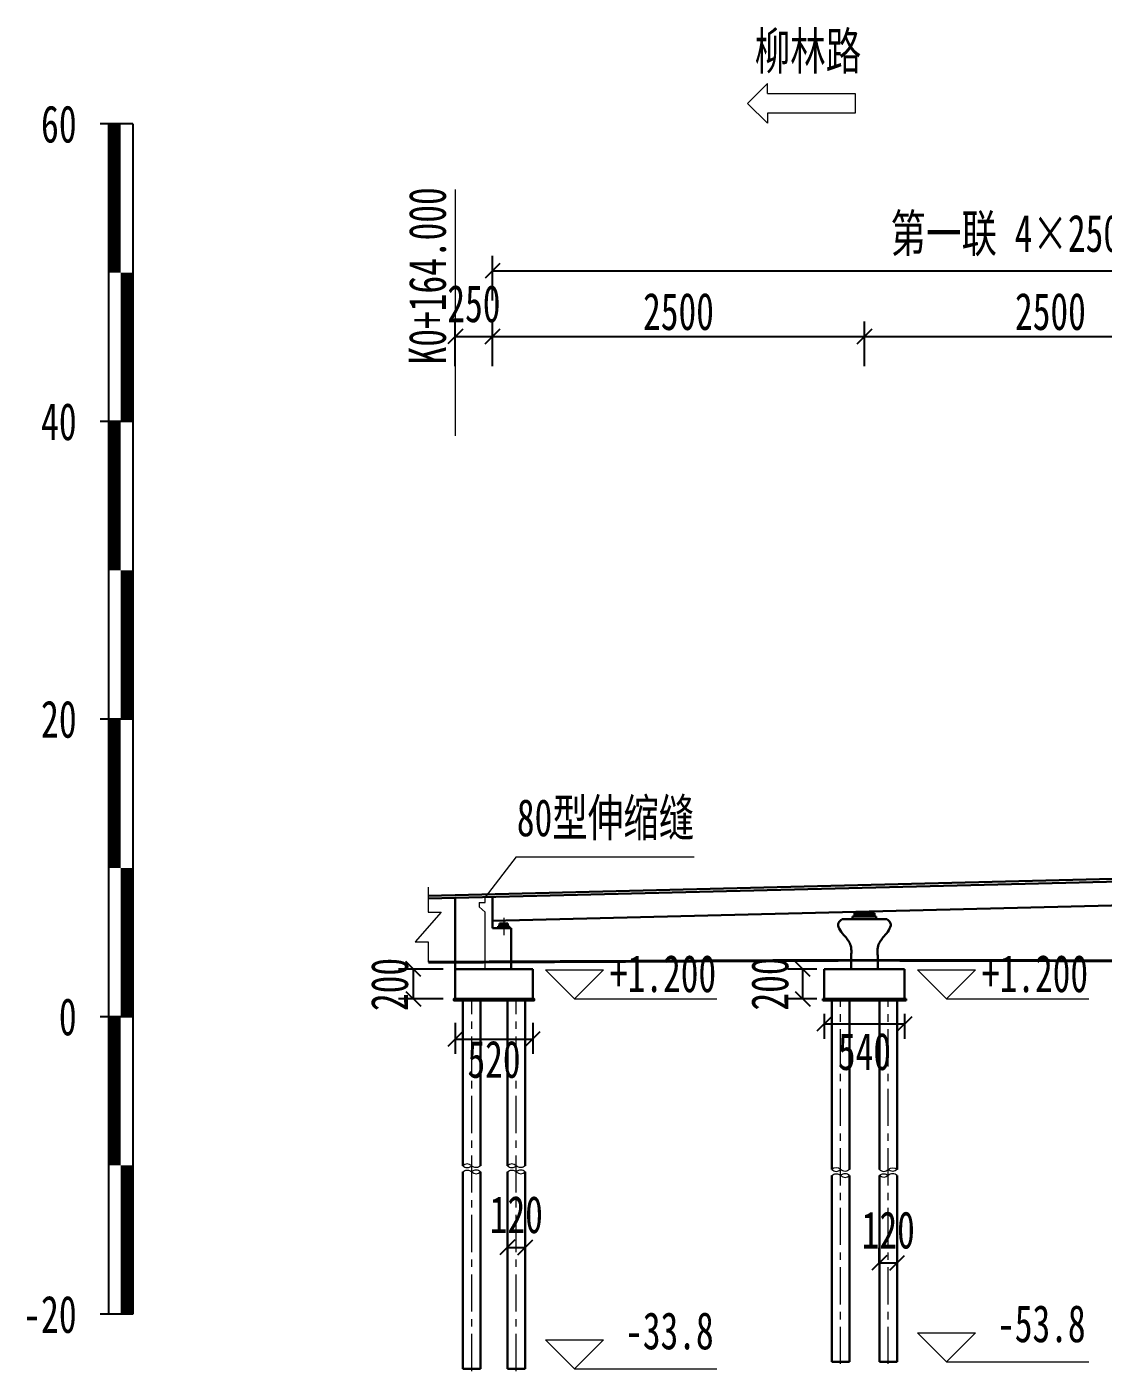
# Model space of a CAD drawing. Extents: x -2611510 to 954358, y -247163 to 181535.
# Drawn here: x -56016 to 16323, y 4099 to 94442 of the extents above; entities that cross this region are included whole.
import ezdxf
from ezdxf.enums import TextEntityAlignment as Align

# ---------------------------------------------------------------- set-up
doc = ezdxf.new("R2010")
doc.units = 0
doc.linetypes.add('CENTER', pattern=[2, 1.25, -0.25, 0.25, -0.25])
doc.linetypes.add('HIDDEN', pattern=[9.525, 6.35, -3.175])
doc.layers.get('Defpoints').update_dxf_attribs({"color": 8})
for name, color, linetype, lineweight in [('文字', 7, 'Continuous', 15), ('标注', 3, 'Continuous', 18), ('桥 中心线', 5, 'CENTER', 15), ('桥 构造粗实', 1, 'Continuous', 30), ('桥 构造细虚', 6, 'Continuous', 15), ('桥 标高', 4, 'Continuous', 15), ('虚线', 6, 'HIDDEN', 15)]:
    doc.layers.add(name, color=color, linetype=linetype, lineweight=lineweight)
doc.layers.add('纵_地面线', color=30, linetype='Continuous')
doc.layers.add('纵_标尺', color=7, linetype='Continuous')
doc.styles.add('仿宋字', font='仿宋_GB2312.TTF', dxfattribs={"width": 0.7})
doc.dimstyles.new('750', dxfattribs={"dimscale": 0, "dimtxt": 2.5, "dimasz": 1, "dimexe": 1, "dimexo": 1, "dimgap": 0, "dimtad": 0, "dimdec": 0, "dimlfac": 0.1, "dimrnd": 0.1, "dimzin": 12, "dimdsep": 46, "dimtxsty": '仿宋字', "dimblk": 'OBLIQUE', "dimcen": -1, "dimclrd": 256, "dimclre": 256, "dimclrt": 256, "dimadec": 4, "dimazin": 0, "dimtp": 2, "dimtm": 3, "dimtfac": 0.5, "dimtdec": 0, "dimtmove": 2, "dimatfit": 3, "dimldrblk": 'OBLIQUE', "dimfxl": 3, "dimfxlon": 1, "dimtvp": 0.7, "dimtolj": 1, "dimtzin": 12, "dimarcsym": 0})

# ---------------------------------------------------------------- blocks, each defined once
blk = doc.blocks.new('_Oblique')
at = {"color": 0, "linetype": 'ByBlock', "lineweight": -2}
blk.add_line((-0.5, -0.5), (0.5, 0.5), dxfattribs=at)
blk = doc.blocks.new('*D165')
at = {"layer": 'Defpoints', "color": 0, "transparency": 16777216}
for p in [(-22018, 31118), (-30042, 29118), (-22018, 29118)]:
    blk.add_point(p, dxfattribs=at)
at = {"layer": '标注', "lineweight": -2, "transparency": 16777216}
for p, q in [((-28042, 31118), (-31042, 31118)), ((-30042, 31118), (-30042, 29118)), ((-28042, 29118), (-31042, 29118))]:
    blk.add_line(p, q, dxfattribs=at)
at = {"layer": '标注', "lineweight": -2, "transparency": 16777216, "xscale": 1000.0000020837, "yscale": 1000.0000020837, "zscale": 1000.0000020837}
for p, rotation in [((-30042, 31118), 90), ((-30042, 29118), 270)]:
    blk.add_blockref('_Oblique', p, dxfattribs=dict(at, rotation=rotation))
at = {"layer": '标注', "transparency": 16777216, "insert": (-31627, 30084), "char_height": 2500, "attachment_point": 5, "rotation": 90, "style": '仿宋字'}
blk.add_mtext('\\A1;200', dxfattribs=at)
blk = doc.blocks.new('*D166')
at = {"layer": 'Defpoints', "color": 0, "transparency": 16777216}
for p in [(-22519, 12415), (-23719, 10941), (-22519, 10941)]:
    blk.add_point(p, dxfattribs=at)
at = {"layer": '标注', "lineweight": -2, "transparency": 16777216}
for p, q in [((-23719, 11941), (-23719, 13415)), ((-22519, 11941), (-22519, 13415)), ((-23719, 12415), (-22519, 12415))]:
    blk.add_line(p, q, dxfattribs=at)
at = {"layer": '标注', "lineweight": -2, "transparency": 16777216, "xscale": 1000.0000020837, "yscale": 1000.0000020837, "zscale": 1000.0000020837, "rotation": 180}
blk.add_blockref('_Oblique', (-23719, 12415), dxfattribs=at)
at = {"layer": '标注', "lineweight": -2, "transparency": 16777216, "xscale": 1000.0000020837, "yscale": 1000.0000020837, "zscale": 1000.0000020837}
blk.add_blockref('_Oblique', (-22519, 12415), dxfattribs=at)
at = {"layer": '标注', "transparency": 16777216, "insert": (-23119, 14604), "char_height": 2500, "attachment_point": 5, "style": '仿宋字'}
blk.add_mtext('\\A1;120', dxfattribs=at)
blk = doc.blocks.new('*D167')
at = {"layer": 'Defpoints', "color": 0, "transparency": 16777216}
for p in [(-27218, 28504), (-22018, 28504), (-22018, 26418)]:
    blk.add_point(p, dxfattribs=at)
at = {"layer": '标注', "lineweight": -2, "transparency": 16777216}
for p, q in [((-27218, 27504), (-27218, 25418)), ((-22018, 27504), (-22018, 25418)), ((-27218, 26418), (-22018, 26418))]:
    blk.add_line(p, q, dxfattribs=at)
at = {"layer": '标注', "lineweight": -2, "transparency": 16777216, "xscale": 1000.0000020837, "yscale": 1000.0000020837, "zscale": 1000.0000020837, "rotation": 180}
blk.add_blockref('_Oblique', (-27218, 26418), dxfattribs=at)
at = {"layer": '标注', "lineweight": -2, "transparency": 16777216, "xscale": 1000.0000020837, "yscale": 1000.0000020837, "zscale": 1000.0000020837}
blk.add_blockref('_Oblique', (-22018, 26418), dxfattribs=at)
at = {"layer": '标注', "transparency": 16777216, "insert": (-24618, 25040), "char_height": 2500, "attachment_point": 5, "style": '仿宋字'}
blk.add_mtext('\\A1;520', dxfattribs=at)
blk = doc.blocks.new('标高')
at = {"layer": '桥 标高'}
for p, q in [((-2000, 2000), (2000, 2000)), ((0, 0), (-2000, 2000)), ((0, 0), (2000, 2000)), ((0, 0), (9796, 0))]:
    blk.add_line(p, q, dxfattribs=at)
blk = doc.blocks.new('*D174')
at = {"layer": 'Defpoints', "color": 0, "transparency": 16777216}
for p in [(-24719, 73637), (-24719, 29818), (-27218, 29545)]:
    blk.add_point(p, dxfattribs=at)
at = {"layer": '标注', "lineweight": -2, "transparency": 16777216}
for p, q in [((-27218, 71637), (-27218, 74637)), ((-24719, 71637), (-24719, 74637)), ((-27218, 73637), (-24719, 73637))]:
    blk.add_line(p, q, dxfattribs=at)
at = {"layer": '标注', "lineweight": -2, "transparency": 16777216, "xscale": 1000.0000020837, "yscale": 1000.0000020837, "zscale": 1000.0000020837, "rotation": 180}
blk.add_blockref('_Oblique', (-27218, 73637), dxfattribs=at)
at = {"layer": '标注', "lineweight": -2, "transparency": 16777216, "xscale": 1000.0000020837, "yscale": 1000.0000020837, "zscale": 1000.0000020837}
blk.add_blockref('_Oblique', (-24719, 73637), dxfattribs=at)
at = {"layer": '标注', "transparency": 16777216, "insert": (-25968, 75826), "char_height": 2500, "attachment_point": 5, "style": '仿宋字'}
blk.add_mtext('\\A1;250', dxfattribs=at)
blk = doc.blocks.new('*D175')
at = {"layer": 'Defpoints', "color": 0, "transparency": 16777216}
for p in [(25281, 73637), (281, 29818), (25281, 30425)]:
    blk.add_point(p, dxfattribs=at)
at = {"layer": '标注', "lineweight": -2, "transparency": 16777216}
for p, q in [((281, 71637), (281, 74637)), ((25281, 71637), (25281, 74637)), ((281, 73637), (25281, 73637))]:
    blk.add_line(p, q, dxfattribs=at)
at = {"layer": '标注', "lineweight": -2, "transparency": 16777216, "xscale": 1000.0000020837, "yscale": 1000.0000020837, "zscale": 1000.0000020837, "rotation": 180}
blk.add_blockref('_Oblique', (281, 73637), dxfattribs=at)
at = {"layer": '标注', "lineweight": -2, "transparency": 16777216, "xscale": 1000.0000020837, "yscale": 1000.0000020837, "zscale": 1000.0000020837}
blk.add_blockref('_Oblique', (25281, 73637), dxfattribs=at)
at = {"layer": '标注', "transparency": 16777216, "insert": (12781, 75302), "char_height": 2500, "attachment_point": 5, "style": '仿宋字'}
blk.add_mtext('\\A1;2500', dxfattribs=at)
blk = doc.blocks.new('*D184')
at = {"layer": 'Defpoints', "color": 0, "transparency": 16777216}
for p in [(75282, 78047), (-24719, 72137), (75282, 72137)]:
    blk.add_point(p, dxfattribs=at)
at = {"layer": '标注', "lineweight": -2, "transparency": 16777216}
for p, q in [((-24719, 76047), (-24719, 79047)), ((75282, 76047), (75282, 79047)), ((-24719, 78047), (75282, 78047))]:
    blk.add_line(p, q, dxfattribs=at)
at = {"layer": '标注', "lineweight": -2, "transparency": 16777216, "xscale": 1000.0000020837, "yscale": 1000.0000020837, "zscale": 1000.0000020837, "rotation": 180}
blk.add_blockref('_Oblique', (-24719, 78047), dxfattribs=at)
at = {"layer": '标注', "lineweight": -2, "transparency": 16777216, "xscale": 1000.0000020837, "yscale": 1000.0000020837, "zscale": 1000.0000020837}
blk.add_blockref('_Oblique', (75282, 78047), dxfattribs=at)
at = {"layer": '标注', "transparency": 16777216, "insert": (25282, 80421), "char_height": 2500, "attachment_point": 5, "style": '仿宋字'}
blk.add_mtext('\\A1;第一联 4×2500=10000 预应力混凝土连续梁', dxfattribs=at)
blk = doc.blocks.new('*D205')
at = {"layer": 'Defpoints', "color": 0, "transparency": 16777216}
for p in [(-1923, 31118), (-3878, 29118), (-1923, 29118)]:
    blk.add_point(p, dxfattribs=at)
at = {"layer": '标注', "lineweight": -2, "transparency": 16777216}
for p, q in [((-2923, 31118), (-4878, 31118)), ((-3878, 31118), (-3878, 29118)), ((-2923, 29118), (-4878, 29118))]:
    blk.add_line(p, q, dxfattribs=at)
at = {"layer": '标注', "lineweight": -2, "transparency": 16777216, "xscale": 1000.0000020837, "yscale": 1000.0000020837, "zscale": 1000.0000020837}
for p, rotation in [((-3878, 31118), 90), ((-3878, 29118), 270)]:
    blk.add_blockref('_Oblique', p, dxfattribs=dict(at, rotation=rotation))
at = {"layer": '标注', "transparency": 16777216, "insert": (-6068, 30118), "char_height": 2500, "attachment_point": 5, "rotation": 90, "style": '仿宋字'}
blk.add_mtext('\\A1;200', dxfattribs=at)
blk = doc.blocks.new('*D206')
at = {"layer": 'Defpoints', "color": 0, "transparency": 16777216}
for p in [(-2418, 29118), (2981, 29118), (2981, 27439)]:
    blk.add_point(p, dxfattribs=at)
at = {"layer": '标注', "lineweight": -2, "transparency": 16777216}
for p, q in [((-2418, 28118), (-2418, 26439)), ((2981, 28118), (2981, 26439)), ((-2418, 27439), (2981, 27439))]:
    blk.add_line(p, q, dxfattribs=at)
at = {"layer": '标注', "lineweight": -2, "transparency": 16777216, "xscale": 1000.0000020837, "yscale": 1000.0000020837, "zscale": 1000.0000020837, "rotation": 180}
blk.add_blockref('_Oblique', (-2418, 27439), dxfattribs=at)
at = {"layer": '标注', "lineweight": -2, "transparency": 16777216, "xscale": 1000.0000020837, "yscale": 1000.0000020837, "zscale": 1000.0000020837}
blk.add_blockref('_Oblique', (2981, 27439), dxfattribs=at)
at = {"layer": '标注', "transparency": 16777216, "insert": (282, 25567), "char_height": 2500, "attachment_point": 5, "style": '仿宋字'}
blk.add_mtext('\\A1;540', dxfattribs=at)
blk = doc.blocks.new('*D207')
at = {"layer": 'Defpoints', "color": 0, "transparency": 16777216}
for p in [(2481, 11380), (1281, 10492), (2481, 10492)]:
    blk.add_point(p, dxfattribs=at)
at = {"layer": '标注', "lineweight": -2, "transparency": 16777216}
for p, q in [((1281, 11380), (1281, 12380)), ((2481, 11380), (2481, 12380)), ((1281, 11380), (2481, 11380))]:
    blk.add_line(p, q, dxfattribs=at)
at = {"layer": '标注', "lineweight": -2, "transparency": 16777216, "xscale": 1000.0000020837, "yscale": 1000.0000020837, "zscale": 1000.0000020837, "rotation": 180}
blk.add_blockref('_Oblique', (1281, 11380), dxfattribs=at)
at = {"layer": '标注', "lineweight": -2, "transparency": 16777216, "xscale": 1000.0000020837, "yscale": 1000.0000020837, "zscale": 1000.0000020837}
blk.add_blockref('_Oblique', (2481, 11380), dxfattribs=at)
at = {"layer": '标注', "transparency": 16777216, "insert": (1881, 13569), "char_height": 2500, "attachment_point": 5, "style": '仿宋字'}
blk.add_mtext('\\A1;120', dxfattribs=at)
blk = doc.blocks.new('*D208')
at = {"layer": 'Defpoints', "color": 0, "transparency": 16777216}
for p in [(281, 73637), (-24718, 29818), (281, 30425)]:
    blk.add_point(p, dxfattribs=at)
at = {"layer": '标注', "lineweight": -2, "transparency": 16777216}
for p, q in [((-24718, 71637), (-24718, 74637)), ((281, 71637), (281, 74637)), ((-24718, 73637), (281, 73637))]:
    blk.add_line(p, q, dxfattribs=at)
at = {"layer": '标注', "lineweight": -2, "transparency": 16777216, "xscale": 1000.0000020837, "yscale": 1000.0000020837, "zscale": 1000.0000020837, "rotation": 180}
blk.add_blockref('_Oblique', (-24718, 73637), dxfattribs=at)
at = {"layer": '标注', "lineweight": -2, "transparency": 16777216, "xscale": 1000.0000020837, "yscale": 1000.0000020837, "zscale": 1000.0000020837}
blk.add_blockref('_Oblique', (281, 73637), dxfattribs=at)
at = {"layer": '标注', "transparency": 16777216, "insert": (-12218, 75302), "char_height": 2500, "attachment_point": 5, "style": '仿宋字'}
blk.add_mtext('\\A1;2500', dxfattribs=at)

msp = doc.modelspace()

# ---------------------------------------------------------------- hatches: boundary and pattern name
at = {"layer": '桥 构造粗实'}
h = msp.add_hatch(dxfattribs=at)
h.set_pattern_fill('ANSI31', color=256, scale=25.27, angle=180, style=0)
h.set_pattern_definition([(45, (-8449.35, 14325.68), (-56.73277, 56.73277), [])])
h.paths.add_polyline_path([(-388.2, 34876.5), (-388.2, 34658.8), (951.2, 34658.8), (951.2, 34876.5)])

# ---------------------------------------------------------------- linework, layer by layer
at = {"layer": '文字'}
for p, q in [((-7573.5, 89304.3), (-6240.2, 90637.7)), ((-6240.2, 89971), (-6240.2, 90637.7)), ((-7573.5, 89304.3), (-6240.2, 87971)), ((-6240.2, 88637.7), (-6240.2, 87971)), ((-27218.5, 83505.5), (-27218.5, 66958.5)), ((-23131.9, 38652.8), (-25218.5, 35946.9, 0)), ((-23131.9, 38652.8), (-11171.2, 38652.8))]:
    msp.add_line(p, q, dxfattribs=at)
msp.add_lwpolyline([(-6240.2, 89971), (-346.1, 89971), (-346.1, 88637.7), (-6240.2, 88637.7)], dxfattribs=at)
at = {"layer": '标注'}
msp.add_lwpolyline([(-29037.3, 36615), (-29037.3, 34944.9), (-28162.3, 34944.9), (-29912.3, 32944.9), (-29037.3, 32944.9), (-29037.3, 31576.4)], dxfattribs=at)
at = {"layer": '桥 中心线', "ltscale": 2000}
for p, q in [((-23968.5, 34558.5), (-23968.5, 33400.3)), ((-26118.5, 4098.7), (-26118.5, 29118.1, 0)), ((-23118.5, 4098.7), (-23118.5, 29118.1, 0)), ((-1318.5, 4578.4), (-1318.5, 29118.1)), ((1881.5, 4578.4), (1881.5, 29118.1))]:
    msp.add_line(p, q, dxfattribs=at)
at = {"layer": '桥 构造粗实'}
for p, q in [((-27218.5, 35897.3), (-27218.5, 31234.3, 0)), ((-27218.5, 31118.1, 0), (-27218.5, 35897.3)), ((-24718.5, 33871.7), (-24718.5, 35959.3)), ((-1218.5, 34479.3), (1781.5, 34479.3)), ((-1218.5, 34479.3), (1781.5, 34479.3)), ((-514.5, 34479.3), (-514.5, 34658.8)), ((1077.5, 34658.8), (-514.5, 34658.8)), ((-388.2, 34658.8), (-388.2, 34876.5)), ((951.2, 34876.5), (-388.2, 34876.5)), ((951.2, 34658.8), (951.2, 34876.5)), ((1077.5, 34479.3), (1077.5, 34658.8)), ((-23468.5, 33871.7), (-24718.5, 33871.7)), ((-23608.5, 33993.7), (-24328.5, 33993.7)), ((-24328.5, 33993.7), (-24328.5, 33871.7)), ((-24248.5, 34178.3), (-23688.5, 34178.3)), ((-24248.5, 33993.7), (-24248.5, 34178.3)), ((-24246.7, 34047.9), (-24248.5, 34049.7)), ((-24190.5, 33991.7), (-24248.5, 34049.7)), ((-23688.5, 33993.7), (-24248.5, 33993.7)), ((-23688.5, 33993.7), (-24248.5, 33993.7)), ((-24190.5, 33991.7), (-24246.7, 34047.9)), ((-24176.8, 34119.5), (-24235.6, 34178.3)), ((-24149.9, 34092.6), (-24233.7, 34176.3)), ((-24049.1, 33991.7), (-24176.8, 34119.5)), ((-24049.1, 33991.7), (-24149.9, 34092.6)), ((-24091.9, 34176), (-24094.2, 34178.3)), ((-24053.2, 34137.3), (-24092.2, 34176.3)), ((-23907.6, 33991.7), (-24091.9, 34176)), ((-23907.7, 33991.7), (-24053.2, 34137.3)), ((-23766.2, 33991.7), (-23952.8, 34178.3)), ((-23766.2, 33991.7), (-23950.8, 34176.3)), ((-23688.5, 34055.4), (-23811.3, 34178.3)), ((-23688.5, 34055.4), (-23809.4, 34176.3)), ((-23688.5, 34178.3), (-23688.5, 33993.7)), ((-23608.5, 33871.7), (-23608.5, 33993.7)), ((-23468.5, 31118.1, 0), (-23468.5, 33871.7)), ((-618.5, 31881.7), (-618.5, 31118.1)), ((1181.5, 31881.7), (1181.5, 31118.1)), ((-27218.5, 31118.1, 0), (-22018.5, 31118.1, 0)), ((-27218.5, 31118.1, 0), (-27218.5, 29118.1)), ((-22018.5, 31118.1, 0), (-22018.5, 29118.1, 0)), ((-2418.5, 29118.1), (-2418.5, 31118.1)), ((-2418.5, 31118.1), (2981.5, 31118.1)), ((2981.5, 29118.1), (2981.5, 31118.1)), ((-22018.5, 29118.1), (-27218.5, 29118.1)), ((-26718.5, 17897.8), (-26718.5, 29118.1, 0)), ((-25518.5, 17897.8), (-25518.5, 29118.1, 0)), ((-23718.5, 17897.8), (-23718.5, 29118.1, 0)), ((-22518.5, 17897.8), (-22518.5, 29118.1, 0)), ((-2518.5, 29118.1), (3081.5, 29118.1)), ((-2518.5, 29018.1), (-2518.5, 29118.1)), ((-2518.5, 29018.1), (3081.5, 29018.1)), ((-1918.5, 17649.6), (-1918.5, 29118.1)), ((-718.5, 17649.6), (-718.5, 29118.1)), ((1281.5, 17649.6), (1281.5, 29118.1)), ((2481.5, 17649.6), (2481.5, 29118.1)), ((3081.5, 29018.1), (3081.5, 29118.1)), ((-26718.5, 4246), (-26718.5, 17489.8)), ((-25518.5, 4246), (-25518.5, 17489.8)), ((-23718.5, 4246), (-23718.5, 17489.8)), ((-22518.5, 4246), (-22518.5, 17489.8)), ((-1918.5, 4725.6), (-1918.5, 17241.6)), ((-718.5, 4725.6), (-718.5, 17241.6)), ((1281.5, 4725.6), (1281.5, 17241.6)), ((2481.5, 4725.6), (2481.5, 17241.6)), ((-718.5, 4725.6), (-1918.5, 4725.6)), ((1281.5, 4725.6), (2481.5, 4725.6)), ((-25518.5, 4246), (-26718.5, 4246)), ((-22518.5, 4246), (-23718.5, 4246))]:
    msp.add_line(p, q, dxfattribs=at)
for points in [[(-29037.3, 36052.2), (60315.8, 38268.2, -0.0054488), (197268, 40171.6), (197282.7, 40171.6, -0.0032499), (340276.9, 39671.2), (340307.2, 39670.9, -0.004873), (457233.3, 37361.8), (511959.2, 35747.4, 0.0000105), (512409.1, 35734.1)], [(-29037.3, 35852.2), (60315.8, 38068.2, -0.0043752), (170281.5, 39832.7)], [(-24718.5, 34359.3), (60315.8, 36468.2, -0.0009337), (83781.5, 37006.3, -0.0009337)]]:
    msp.add_lwpolyline(points, format="xyb", dxfattribs=at)
msp.add_lwpolyline([(-27218.5, 29118.1), (-27318.5, 29118.1), (-27318.5, 29018.1), (-21918.5, 29018.1), (-21918.5, 29118.1), (-22018.5, 29118.1)], dxfattribs=at)
for points in [[(-1218.5, 34479.3), (-1457, 34232.8), (-1119.3, 33420.7), (-669, 32771), (-618.5, 31881.7)], [(1781.5, 34479.3), (2020, 34232.8), (1682.3, 33420.7), (1232, 32771), (1181.5, 31881.7)]]:
    msp.add_spline(points, degree=3, dxfattribs=at)
at = {"layer": '桥 构造细虚'}
for p, q in [((-25618.5, 35599.3, 0), (-25618.5, 35299.3, 0)), ((-25618.5, 35599.3, 0), (-25218.5, 35599.3, 0)), ((-25618.5, 35299.3, 0), (-25218.5, 34949.3, 0)), ((-25218.5, 35599.3, 0), (-25218.5, 35946.9, 0)), ((-25218.5, 31118.1, 0), (-25218.5, 34949.3, 0))]:
    msp.add_line(p, q, dxfattribs=at)
for points in [[(-25518.5, 17897.8, -0.416), (-26118.5, 17897.8, 0.408), (-26718.5, 17897.8, 0.416), (-26118.5, 17897.8, 0.416)], [(-26718.5, 17489.8, -0.416), (-26118.5, 17489.8, 0.408), (-25518.5, 17489.8, 0.416), (-26118.5, 17489.8, 0.416)], [(-22518.5, 17897.8, -0.416), (-23118.5, 17897.8, 0.408), (-23718.5, 17897.8, 0.416), (-23118.5, 17897.8, 0.416)], [(-23718.5, 17489.8, -0.416), (-23118.5, 17489.8, 0.408), (-22518.5, 17489.8, 0.416), (-23118.5, 17489.8, 0.416)], [(-718.5, 17649.6, -0.416), (-1318.5, 17649.6, 0.408), (-1918.5, 17649.6, 0.416), (-1318.5, 17649.6, 0.416)], [(-1918.5, 17241.6, -0.416), (-1318.5, 17241.6, 0.408), (-718.5, 17241.6, 0.416), (-1318.5, 17241.6, 0.416)], [(1281.5, 17649.6, 0.416), (1881.5, 17649.6, -0.408), (2481.5, 17649.6, -0.416), (1881.5, 17649.6, -0.416)], [(2481.5, 17241.6, 0.416), (1881.5, 17241.6, -0.408), (1281.5, 17241.6, -0.416), (1881.5, 17241.6, -0.416)]]:
    msp.add_lwpolyline(points, format="xyb", dxfattribs=at)
at = {"layer": '纵_地面线', "color": 5, "const_width": 200, "flags": 128}
msp.add_lwpolyline([(-29037.3, 31576.4), (-1218.5, 31707.1), (8781.5, 31704.1), (18781.5, 31656.1), (28781.5, 31744.1), (38781.5, 32178.1), (48781.5, 32634.1), (58781.5, 32857.1), (68781.5, 32834.1), (78781.5, 32809.1), (88781.5, 32784.1), (98781.5, 32758.1), (108781.5, 32732.1), (118781.5, 32745.1), (128781.5, 32663.1), (138781.5, 32189.1), (148781.5, 31664.1), (158781.5, 31153.1), (168781.5, 30708.1), (172281.5, 30513.2)], dxfattribs=at)
at = {"layer": '纵_标尺'}
for p, q in [((-48901, 87918.1), (-51101, 87918.1)), ((-48901, 67918.1), (-51101, 67918.1)), ((-48901, 47918.1), (-51101, 47918.1)), ((-48901, 27918.1), (-51101, 27918.1)), ((-48901, 7918.1), (-51101, 7918.1))]:
    msp.add_line(p, q, dxfattribs=at)
at = {"layer": '纵_标尺', "const_width": 800, "flags": 128}
for points in [[(-50101, 77918.1), (-50101, 87918.1)], [(-49301, 67918.1), (-49301, 77918.1)], [(-50101, 57918.1), (-50101, 67918.1)], [(-49301, 47918.1), (-49301, 57918.1)], [(-50101, 37918.1), (-50101, 47918.1)], [(-49301, 27918.1), (-49301, 37918.1)], [(-50101, 17918.1), (-50101, 27918.1)], [(-49301, 7918.1), (-49301, 17918.1)]]:
    msp.add_lwpolyline(points, dxfattribs=at)
at = {"layer": '纵_标尺'}
for points in [[(-50501, 7918.1), (-50501, 87918.1)], [(-48901, 87918.1), (-48901, 7918.1)]]:
    msp.add_lwpolyline(points, dxfattribs=at)
at = {"layer": '虚线', "ltscale": 2.2}
for p, q in [((-22018.5, 31118.1, 0), (-22018.5, 29118.1, 0)), ((-22068.5, 29118.1), (-27268.5, 29118.1)), ((-22018.5, 29118.1), (-27218.5, 29118.1))]:
    msp.add_line(p, q, dxfattribs=at)

# ---------------------------------------------------------------- block references
at = {"layer": '桥 标高'}
for p, xscale, yscale, zscale in [((-19197.9, 29118.1, 0), 0.9750390015601624, 0.9750390015601624, 0.9750390015601624), ((5802.1, 29118.1), 0.9750390015597076, 0.9750390015597076, 0.9750390015597076), ((5802.1, 4725.6), 0.9750390015597076, 0.9750390015597076, 0.9750390015597076), ((-19197.9, 4246), 0.9750390015601624, 0.9750390015601624, 0.9750390015601624)]:
    msp.add_blockref('标高', p, dxfattribs=dict(at, xscale=xscale, yscale=yscale, zscale=zscale))

# ---------------------------------------------------------------- texts
at = {"layer": '文字', "char_height": 2500, "attachment_point": 1, "style": '仿宋字'}
for s, width, insert in [('柳林路', 11130.665, (-7096.7, 94074.6)), (' 80型伸缩缝', 17187.178, (-24273.3, 42546.2))]:
    msp.add_mtext_dynamic_manual_height_columns(s, width=width, gutter_width=12.5, heights=[0], dxfattribs=dict(at, insert=insert))
at = {"layer": '文字', "insert": (-30351.9, 71756.9), "char_height": 2500, "attachment_point": 1, "rotation": 90, "style": '仿宋字'}
msp.add_mtext_dynamic_manual_height_columns('K0+164.000', width=4194.053, gutter_width=12.5, heights=[0], dxfattribs=at)
at = {"layer": '桥 标高', "style": '仿宋字', "width": 0.707}
for s, p in [('60', (-52665.8, 87918.1)), ('40', (-52665.8, 67918.1)), ('20', (-52665.8, 47918.1)), ('0', (-52665.8, 27918.1)), ('-20', (-52665.8, 7918.1))]:
    msp.add_text(s, height=2500, dxfattribs=at).set_placement(p, align=Align.MIDDLE_RIGHT)
at = {"layer": '桥 标高', "char_height": 2500, "attachment_point": 1, "style": '仿宋字'}
for s, width, insert in [('+1.200', 4194.053, (-16830.1, 32068.9, 0)), ('+1.200', 4194.053, (8169.9, 32068.9)), ('-53.8', 6837.364, (9193.8, 8542.1)), ('-33.8', 6055.689, (-15806.2, 8062.5))]:
    msp.add_mtext_dynamic_manual_height_columns(s, width=width, gutter_width=12.5, heights=[0], dxfattribs=dict(at, insert=insert))

# ---------------------------------------------------------------- dimensions: what is measured, and where the dimension line sits
at = {"layer": '标注'}
dim = msp.add_linear_dim(base=(75281.5, 78046.5), p1=(-24718.5, 72137.3), p2=(75281.5, 72137.3), text='第一联 4×2500=<> 预应力混凝土连续梁', dimstyle='750', override={"dimscale": 1000.000002, "dimfxl": 2}, dxfattribs=at)
dim.commit()
dim.dimension.update_dxf_attribs({"geometry": '*D184', "text_midpoint": (25281.5, 80420.8)})
for base, p1, p2, picture, middle in [((-24718.5, 73637.3), (-27218.5, 29544.5), (-24718.5, 29817.6), '*D174', (-25968.5, 75826.5)), ((281.5, 73637.3), (-24718.5, 29817.6), (281.5, 30425.2), '*D208', (-12218.5, 75302.2)), ((25281.5, 73637.3), (281.5, 29817.6), (25281.5, 30425.2), '*D175', (12781.5, 75302.2)), ((-22518.5, 12414.6), (-23718.5, 10940.9), (-22518.5, 10940.9), '*D166', (-23118.5, 14603.8)), ((2481.5, 11380), (1281.5, 10491.9), (2481.5, 10491.9), '*D207', (1881.5, 13569.2))]:
    dim = msp.add_linear_dim(base=base, p1=p1, p2=p2, dimstyle='750', override={"dimscale": 1000.000002, "dimfxl": 2}, dxfattribs=at)
    dim.commit()
    dim.dimension.update_dxf_attribs({"geometry": picture, "text_midpoint": middle})
dim = msp.add_linear_dim(base=(-30042, 29118.1, 0), p1=(-22018.5, 31118.1, 0), p2=(-22018.5, 29118.1, 0), angle=90, dimstyle='750', override={"dimscale": 1000.000002, "dimfxl": 2}, dxfattribs=at)
dim.commit()
dim.dimension.update_dxf_attribs({"geometry": '*D165', "text_midpoint": (-31627, 30083.7, 0), "dimtype": 160})
dim = msp.add_linear_dim(base=(-3878.3, 29118.1), p1=(-1922.8, 31118.1), p2=(-1922.8, 29118.1), angle=90, dimstyle='750', override={"dimscale": 1000.000002, "dimfxl": 2}, dxfattribs=at)
dim.commit()
dim.dimension.update_dxf_attribs({"geometry": '*D205', "text_midpoint": (-6067.5, 30118.1)})
for base, p1, p2, picture, middle in [((2981.5, 27439.4), (-2418.5, 29118.1), (2981.5, 29118.1), '*D206', (281.5, 25566.5)), ((-22018.5, 26418.1), (-27218.5, 28503.7, 0), (-22018.5, 28503.7, 0), '*D167', (-24618.5, 25039.8))]:
    dim = msp.add_linear_dim(base=base, p1=p1, p2=p2, dimstyle='750', override={"dimscale": 1000.000002, "dimfxl": 2}, dxfattribs=at)
    dim.commit()
    dim.dimension.update_dxf_attribs({"geometry": picture, "text_midpoint": middle, "dimtype": 160})

doc.saveas('drawing.dxf')
